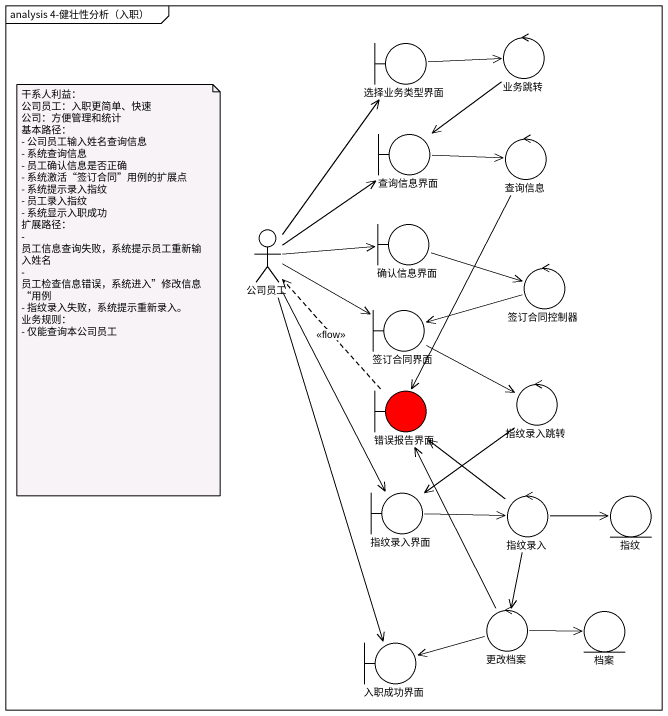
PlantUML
@startuml
mainframe analysis 4-健壮性分析（入职）
boundary 选择业务类型界面
control 业务跳转
boundary 查询信息界面
control 查询信息
actor 公司员工
boundary 确认信息界面
control 签订合同控制器
boundary 签订合同界面
control 指纹录入跳转
boundary 错误报告界面 #FF0000
boundary 指纹录入界面
control 指纹录入
entity 指纹
control 更改档案
entity 档案
boundary 入职成功界面
选择业务类型界面 -right-> 业务跳转
业务跳转 --> 查询信息界面
查询信息界面 -right-> 查询信息
查询信息 --> 错误报告界面
公司员工 -up-> 选择业务类型界面
公司员工 -up-> 查询信息界面
公司员工 -right-> 确认信息界面
公司员工 -right-> 签订合同界面
公司员工 --> 指纹录入界面
公司员工 --> 入职成功界面
确认信息界面 -right-> 签订合同控制器
签订合同控制器 -left-> 签订合同界面
签订合同界面 -right-> 指纹录入跳转
指纹录入跳转 --> 指纹录入界面
错误报告界面 .up.> 公司员工 : <<flow>>
指纹录入界面 -right-> 指纹录入
指纹录入 -up-> 错误报告界面
指纹录入 -right-> 指纹
指纹录入 --> 更改档案
更改档案 -up-> 错误报告界面
更改档案 -right-> 档案
更改档案 -left-> 入职成功界面
note as N1
  干系人利益：
  公司员工：入职更简单、快速
  公司：方便管理和统计
  基本路径：
  - 公司员工输入姓名查询信息
  - 系统查询信息
  - 员工确认信息是否正确
  - 系统激活“签订合同”用例的扩展点
  - 系统提示录入指纹
  - 员工录入指纹
  - 系统显示入职成功
  扩展路径：
  - 员工信息查询失败，系统提示员工重新输入姓名
  - 员工检查信息错误，系统进入”修改信息“用例
  - 指纹录入失败，系统提示重新录入。
  业务规则：
  - 仅能查询本公司员工
end note
@enduml
